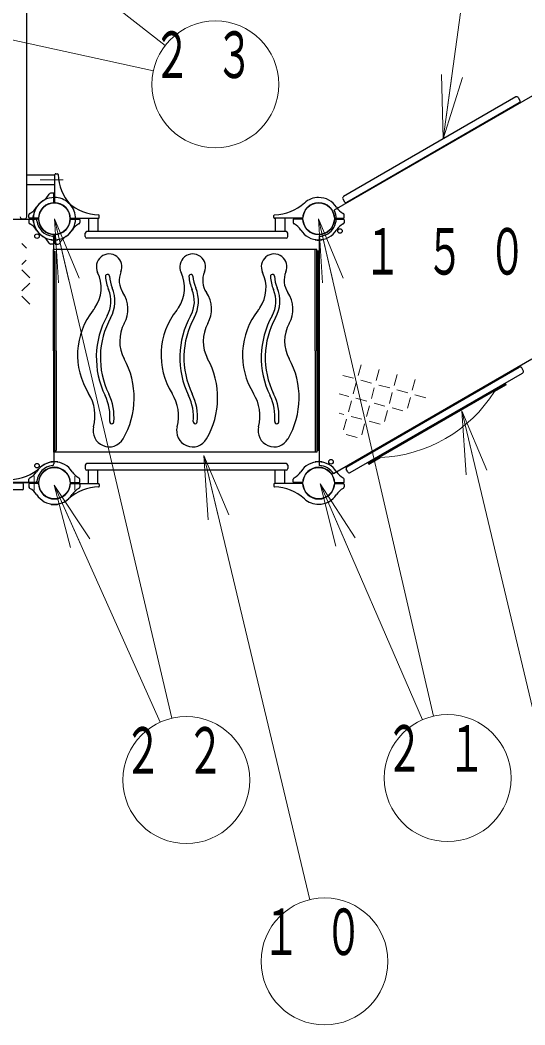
# Model space of a CAD drawing. Units: millimetres on the paper, scale 1:60. Extents: x -385 to 0, y -594 to 267.
# Drawn here: x -255.82 to -231.93, y 92.41 to 139.9 of the extents above; entities that cross this region are included whole.
import ezdxf

# ---------------------------------------------------------------- set-up
doc = ezdxf.new("R2010")
doc.units = ezdxf.units.MM
doc.linetypes.add('USER2', pattern=[6, 3, -1, 1, -1])
doc.layers.add('1_60', color=7, linetype='Continuous', lineweight=25)
doc.styles.add('ＭＳ ゴシック', font='')
doc.styles.get('ＭＳ ゴシック').set_extended_font_data('MS Gothic')

msp = doc.modelspace()

# ---------------------------------------------------------------- linework, layer by layer
at = {"layer": '1_60', "lineweight": 13}
for p, q in [((-274.94, 143.071), (-249.509, 137.505)), ((-254.395, 142.942), (-248.947, 138.705)), ((-235.797, 134.283), (-234.979, 140.246)), ((-235.797, 134.283), (-235.884, 137.323)), ((-235.797, 134.283), (-235.389, 137.255)), ((-234.894, 137.187), (-235.797, 134.283)), ((-253.992, 127.48), (-254.192, 130.515)), ((-254.192, 130.515), (-253.019, 127.709)), ((-254.192, 130.515), (-253.506, 127.595)), ((-254.192, 130.515), (-248.641, 106.899)), ((-241.504, 127.479), (-241.692, 130.515)), ((-241.692, 130.515), (-240.53, 127.704)), ((-241.692, 130.515), (-241.017, 127.592)), ((-241.692, 130.515), (-236.264, 106.997)), ((-255.513, 129.124), (-255.735, 129.347)), ((-255.735, 128.347), (-255.536, 128.546)), ((-255.36, 127.722), (-255.735, 128.097)), ((-255.735, 127.097), (-255.36, 127.472)), ((-255.36, 126.472), (-255.735, 126.847)), ((-239.686, 123.607), (-239.823, 123.095)), ((-240.552, 123.107), (-240.04, 122.97)), ((-238.832, 123.378), (-238.969, 122.866)), ((-237.978, 123.149), (-238.116, 122.637)), ((-239.915, 122.753), (-240.052, 122.241)), ((-239.698, 122.878), (-239.186, 122.741)), ((-238.844, 122.649), (-238.332, 122.512)), ((-237.125, 122.921), (-237.262, 122.408)), ((-240.728, 122.239), (-240.268, 122.116)), ((-239.061, 122.524), (-239.198, 122.012)), ((-238.207, 122.296), (-238.344, 121.783)), ((-237.991, 122.421), (-237.478, 122.283)), ((-237.353, 122.067), (-237.491, 121.554)), ((-237.137, 122.192), (-236.625, 122.054)), ((-240.143, 121.899), (-240.281, 121.387)), ((-239.927, 122.024), (-239.415, 121.887)), ((-239.29, 121.671), (-239.427, 121.158)), ((-239.073, 121.796), (-238.561, 121.658)), ((-240.728, 121.324), (-240.497, 121.262)), ((-240.156, 121.17), (-239.643, 121.033)), ((-238.436, 121.442), (-238.573, 120.929)), ((-238.219, 121.567), (-237.707, 121.429)), ((-234.708, 118.404), (-234.915, 121.438)), ((-234.915, 121.438), (-233.736, 118.634)), ((-234.915, 121.438), (-234.222, 118.519)), ((-234.915, 121.438), (-229.396, 98.179)), ((-240.372, 121.045), (-240.509, 120.533)), ((-239.518, 120.817), (-239.656, 120.304)), ((-239.302, 120.942), (-238.79, 120.804)), ((-240.384, 120.317), (-239.872, 120.179)), ((-246.917, 116.283), (-247.128, 119.317)), ((-247.128, 119.317), (-245.944, 116.516)), ((-247.128, 119.317), (-246.431, 116.399)), ((-247.128, 119.317), (-242.111, 98.325)), ((-253.432, 114.969), (-254.203, 117.911)), ((-254.203, 117.911), (-252.519, 115.378)), ((-254.203, 117.911), (-252.975, 115.173)), ((-254.203, 117.911), (-249.183, 106.716)), ((-240.881, 115.033), (-241.615, 117.985)), ((-241.615, 117.985), (-239.964, 115.431)), ((-241.615, 117.985), (-240.423, 115.232)), ((-241.615, 117.985), (-236.782, 106.827))]:
    msp.add_line(p, q, dxfattribs=at)
at = {"layer": '1_60', "color": 2}
for p, q in [((-255.5, 130.598), (-255.5, 142.932)), ((-254.167, 131.296), (-254.167, 132.606)), ((-254.132, 132.639), (-254.044, 132.635)), ((-254.251, 131.722), (-254.372, 131.718)), ((-254.217, 131.296), (-254.217, 131.689)), ((-255.399, 130.575), (-255.395, 130.696)), ((-252.068, 130.575), (-252.073, 130.663)), ((-243.816, 130.575), (-243.812, 130.663)), ((-240.485, 130.575), (-240.489, 130.696)), ((-255.733, 130.515), (-255.583, 130.515)), ((-255.399, 130.456), (-255.395, 130.325)), ((-254.973, 130.54), (-255.366, 130.54)), ((-254.973, 130.49), (-255.366, 130.49)), ((-253.411, 130.54), (-252.101, 130.54)), ((-253.411, 130.49), (-253.018, 130.49)), ((-252.985, 130.456), (-252.989, 130.335)), ((-242.473, 130.54), (-243.783, 130.54)), ((-242.899, 130.456), (-242.895, 130.335)), ((-242.473, 130.49), (-242.866, 130.49)), ((-240.911, 130.54), (-240.518, 130.54)), ((-240.911, 130.49), (-240.518, 130.49)), ((-240.485, 130.456), (-240.489, 130.325)), ((-254.217, 129.734), (-254.217, 129.341)), ((-254.167, 129.734), (-254.167, 129.341)), ((-254.251, 129.308), (-254.382, 129.312)), ((-254.132, 129.308), (-254.011, 129.312)), ((-254.973, 118.04), (-256.282, 118.04)), ((-255.399, 118.075), (-255.395, 118.206)), ((-255.399, 117.956), (-255.395, 117.834)), ((-255.399, 117.956), (-255.395, 117.834)), ((-254.973, 118.04), (-255.366, 118.04)), ((-254.973, 117.99), (-255.366, 117.99)), ((-254.973, 117.99), (-255.365, 117.99)), ((-253.411, 118.04), (-253.018, 118.04)), ((-253.411, 117.99), (-252.101, 117.99)), ((-253.41, 118.04), (-253.018, 118.04)), ((-253.41, 117.99), (-253.018, 117.99)), ((-252.984, 118.075), (-252.989, 118.196)), ((-252.985, 118.075), (-252.989, 118.196)), ((-252.984, 117.956), (-252.989, 117.825)), ((-252.068, 117.955), (-252.073, 117.868)), ((-243.816, 117.955), (-243.812, 117.868)), ((-242.473, 117.99), (-243.783, 117.99)), ((-242.899, 118.075), (-242.895, 118.196)), ((-242.473, 118.04), (-242.866, 118.04)), ((-240.911, 118.04), (-240.518, 118.04)), ((-240.911, 117.99), (-240.518, 117.99)), ((-240.485, 118.075), (-240.489, 118.206)), ((-240.485, 117.956), (-240.489, 117.834))]:
    msp.add_line(p, q, dxfattribs=at)
at = {"layer": '1_60', "color": 4}
for p, q in [((-231.576, 136.327), (-240.959, 130.91)), ((-264.192, 130.49), (-255.102, 130.49)), ((-241.667, 129.682), (-241.667, 118.848)), ((-254.217, 124.265), (-254.217, 129.605)), ((-254.217, 124.265), (-254.217, 118.925)), ((-231.601, 123.87), (-240.984, 118.453)), ((-264.192, 118.04), (-255.102, 118.04))]:
    msp.add_line(p, q, dxfattribs=at)
at = {"layer": '1_60'}
for p, q in [((-232.36, 136.268), (-240.515, 131.56)), ((-232.202, 135.994), (-240.357, 131.286)), ((-232.246, 136.238), (-232.171, 136.108)), ((-254.167, 132.575), (-255.5, 132.575)), ((-254.167, 132.122), (-255.5, 132.122)), ((-240.546, 131.446), (-240.471, 131.316)), ((-255.178, 130.682), (-255.18, 130.682)), ((-255.178, 130.348), (-255.18, 130.348)), ((-252.586, 130.54), (-252.586, 129.907)), ((-252.132, 130.54), (-252.132, 129.907)), ((-243.752, 130.54), (-243.752, 129.907)), ((-243.299, 130.54), (-243.299, 129.907)), ((-252.734, 129.674), (-252.734, 129.824)), ((-243.234, 129.907), (-252.651, 129.907)), ((-243.15, 129.674), (-243.15, 129.824)), ((-254.359, 129.529), (-254.359, 129.527)), ((-254.026, 129.529), (-254.026, 129.527)), ((-243.234, 129.59), (-252.651, 129.59)), ((-241.859, 129.529), (-241.859, 129.527)), ((-241.525, 129.529), (-241.525, 129.527)), ((-254.233, 124.265), (-254.233, 129.057)), ((-241.779, 129.057), (-254.233, 129.057)), ((-254.117, 129.057), (-254.192, 129.057)), ((-254.192, 124.265), (-254.192, 128.974)), ((-254.117, 124.265), (-254.117, 128.974)), ((-241.857, 124.265), (-241.857, 129.057)), ((-241.779, 124.265), (-241.779, 129.057)), ((-241.692, 128.974), (-241.767, 128.974)), ((-241.767, 124.265), (-241.767, 128.974)), ((-241.692, 124.265), (-241.692, 128.974)), ((-254.233, 124.265), (-254.233, 119.473)), ((-254.192, 124.265), (-254.192, 119.557)), ((-254.117, 124.265), (-254.117, 119.557)), ((-241.857, 124.265), (-241.857, 119.473)), ((-241.779, 124.265), (-241.779, 119.473)), ((-241.767, 124.265), (-241.767, 119.557)), ((-241.692, 124.265), (-241.692, 119.557)), ((-240.357, 118.786), (-232.202, 123.494)), ((-240.199, 118.512), (-232.043, 123.22)), ((-232.013, 123.334), (-232.088, 123.464)), ((-239.344, 118.947), (-232.848, 122.698)), ((-232.829, 122.664), (-233.378, 122.348)), ((-232.873, 122.741), (-232.848, 122.698)), ((-232.848, 122.698), (-232.829, 122.664)), ((-233.397, 122.381), (-233.375, 122.343)), ((-241.779, 119.473), (-254.233, 119.473)), ((-254.192, 119.557), (-254.117, 119.557)), ((-254.117, 119.473), (-254.192, 119.473)), ((-241.692, 119.557), (-241.767, 119.557)), ((-239.324, 118.914), (-238.776, 119.231)), ((-238.795, 119.264), (-238.773, 119.227)), ((-254.359, 119.001), (-254.359, 119.004)), ((-254.026, 119.001), (-254.026, 119.004)), ((-252.734, 118.857), (-252.734, 118.707)), ((-243.234, 118.94), (-252.651, 118.94)), ((-243.15, 118.857), (-243.15, 118.707)), ((-241.859, 119.001), (-241.859, 119.004)), ((-241.525, 119.001), (-241.525, 119.004)), ((-239.369, 118.991), (-239.324, 118.914)), ((-243.234, 118.623), (-252.651, 118.623)), ((-252.586, 117.99), (-252.586, 118.623)), ((-252.132, 117.99), (-252.132, 118.623)), ((-243.752, 117.99), (-243.752, 118.623)), ((-243.299, 117.99), (-243.299, 118.623)), ((-240.312, 118.542), (-240.387, 118.672)), ((-255.7, 118.015), (-272.684, 118.015)), ((-255.65, 117.748), (-255.65, 117.965)), ((-255.7, 117.698), (-272.684, 117.698)), ((-254.358, 117.029), (-254.358, 117.026)), ((-254.025, 117.029), (-254.025, 117.026))]:
    msp.add_line(p, q, dxfattribs=at)
at = {"layer": '1_60', "linetype": 'USER2', "lineweight": 13}
for p, q in [((-253.785, 132.348), (-254.871, 132.348)), ((-255.15, 117.683), (-255.15, 118.347)), ((-253.233, 117.683), (-253.233, 118.347))]:
    msp.add_line(p, q, dxfattribs=at)
at = {"layer": '1_60', "lineweight": 13}
for centre in [(-246.578, 136.863), (-247.955, 103.979), (-235.589, 104.074), (-241.414, 95.407)]:
    msp.add_circle(centre, 3, dxfattribs=at)
at = {"layer": '1_60'}
for centre, radius in [((-254.192, 130.515), 0.743), ((-254.192, 130.515), 0.743), ((-241.692, 130.515), 0.743), ((-255.017, 129.69), 0.108), ((-240.682, 129.932), 0.108), ((-255.017, 118.84), 0.108), ((-254.192, 118.015), 0.743), ((-241.692, 118.015), 0.743), ((-241.109, 119.025), 0.108)]:
    msp.add_circle(centre, radius, dxfattribs=at)
for centre, radius, start, end in [((-232.318, 136.196), 0.0833, 30, 120), ((-232.243, 136.066), 0.0833, 300, 30), ((-240.474, 131.488), 0.0833, 120, 210), ((-240.399, 131.358), 0.0833, 210, 300), ((-254.192, 130.515), 1.017, 171.3731, 180), ((-255.18, 130.665), 0.0167, 90, 171.3731), ((-254.192, 130.515), 1.017, 180, 188.6269), ((-255.18, 130.365), 0.0167, 188.6269, 270), ((-254.192, 130.515), 0.833, 186.7872, 263.2128), ((-252.651, 129.824), 0.0833, 90, 180), ((-252.651, 129.674), 0.0833, 180, 270), ((-243.234, 129.824), 0.0833, 360, 90), ((-243.234, 129.674), 0.0833, 270, 360), ((-254.342, 129.527), 0.0167, 180, 261.3731), ((-254.192, 130.515), 1.017, 261.3731, 270), ((-254.192, 130.515), 1.017, 270, 278.6269), ((-254.042, 129.527), 0.0167, 278.6269, 360), ((-241.842, 129.527), 0.0167, 180, 261.3731), ((-241.692, 130.515), 1.017, 261.3731, 270), ((-241.692, 130.515), 1.017, 270, 278.6269), ((-241.542, 129.527), 0.0167, 278.6269, 360), ((-251.602, 128.24), 0.608, 336.3171, 205.7294), ((-247.652, 128.24), 0.608, 336.3171, 205.7294), ((-243.799, 128.24), 0.608, 336.3171, 205.7294), ((-253.661, 127.248), 1.678, 325.5649, 25.7294), ((-251.684, 127.785), 0.0956, 4.0218, 184.0218), ((-249.878, 127.912), 1.905, 184.0218, 202.9471), ((-249.878, 127.912), 1.714, 184.0218, 202.9471), ((-250.131, 127.595), 0.998, 156.3171, 214.4313), ((-249.712, 127.248), 1.678, 325.5649, 25.7294), ((-247.734, 127.785), 0.0956, 4.0218, 184.0218), ((-245.929, 127.912), 1.905, 184.0218, 202.9471), ((-245.929, 127.912), 1.714, 184.0218, 202.9471), ((-246.181, 127.595), 0.998, 156.3171, 214.4313), ((-245.858, 127.248), 1.678, 325.5649, 25.7294), ((-243.881, 127.785), 0.0956, 4.0218, 184.0218), ((-242.075, 127.912), 1.905, 184.0218, 202.9471), ((-242.075, 127.912), 1.714, 184.0218, 202.9471), ((-242.328, 127.595), 0.998, 156.3171, 214.4313), ((-252.946, 126.613), 1.426, 330.9492, 22.9471), ((-252.946, 126.613), 1.617, 330.9492, 22.9471), ((-252.105, 126.242), 1.395, 330.8927, 34.4313), ((-248.997, 126.613), 1.426, 330.9492, 22.9471), ((-248.997, 126.613), 1.617, 330.9492, 22.9471), ((-248.155, 126.242), 1.395, 330.8927, 34.4313), ((-245.143, 126.613), 1.426, 330.9492, 22.9471), ((-245.143, 126.613), 1.617, 330.9492, 22.9471), ((-244.302, 126.242), 1.395, 330.8927, 34.4313), ((-253.887, 127.403), 1.952, 321.5643, 325.5649), ((-248.146, 123.947), 4.065, 150.9492, 206.1042), ((-249.938, 127.403), 1.952, 321.5643, 325.5649), ((-244.196, 123.947), 4.065, 150.9492, 206.1042), ((-246.084, 127.403), 1.952, 321.5643, 325.5649), ((-240.343, 123.947), 4.065, 150.9492, 206.1042), ((-248.146, 123.947), 3.874, 150.9492, 206.1042), ((-249.379, 124.724), 1.725, 150.8927, 208.6447), ((-244.196, 123.947), 3.874, 150.9492, 206.1042), ((-245.429, 124.724), 1.725, 150.8927, 208.6447), ((-240.343, 123.947), 3.874, 150.9492, 206.1042), ((-241.576, 124.724), 1.725, 150.8927, 208.6447), ((-254.278, 122.048), 3.858, 329.7706, 28.6447), ((-250.329, 122.048), 3.858, 329.7706, 28.6447), ((-246.475, 122.048), 3.858, 329.7706, 28.6447), ((-232.16, 123.422), 0.0833, 30, 120), ((-232.085, 123.292), 0.0833, 300, 30), ((-254.267, 121.188), 1.996, 345.2876, 32.0947), ((-253.846, 121.154), 2.282, 354.2979, 26.1042), ((-253.846, 121.154), 2.474, 354.2979, 26.1042), ((-250.318, 121.188), 1.996, 345.2876, 32.0947), ((-249.897, 121.154), 2.282, 354.2979, 26.1042), ((-249.897, 121.154), 2.474, 354.2979, 26.1042), ((-246.464, 121.188), 1.996, 345.2876, 32.0947), ((-246.043, 121.154), 2.282, 354.2979, 26.1042), ((-246.043, 121.154), 2.474, 354.2979, 26.1042), ((-251.602, 120.488), 0.76, 165.2876, 329.7706), ((-251.48, 120.917), 0.0956, 174.2979, 354.2979), ((-247.652, 120.488), 0.76, 165.2876, 329.7706), ((-247.53, 120.917), 0.0956, 174.2979, 354.2979), ((-243.799, 120.488), 0.76, 165.2876, 329.7706), ((-243.677, 120.917), 0.0956, 174.2979, 354.2979), ((-254.192, 118.015), 0.833, 96.7872, 173.2128), ((-254.342, 119.004), 0.0167, 98.6269, 180), ((-254.192, 118.015), 1.017, 90, 98.6269), ((-254.192, 118.015), 1.017, 81.3731, 90), ((-254.042, 119.004), 0.0167, 0, 81.3731), ((-252.651, 118.857), 0.0833, 90, 180), ((-243.234, 118.857), 0.0833, 0, 90), ((-241.842, 119.004), 0.0167, 98.6269, 180), ((-241.692, 118.015), 1.017, 90, 98.6269), ((-241.692, 118.015), 1.017, 81.3731, 90), ((-241.542, 119.004), 0.0167, 0, 81.3731), ((-240.315, 118.714), 0.0833, 120, 210), ((-252.651, 118.707), 0.0833, 180, 270), ((-243.234, 118.707), 0.0833, 270, 0), ((-240.24, 118.584), 0.0833, 210, 300), ((-255.7, 117.965), 0.05, 0, 90), ((-255.7, 117.748), 0.05, 270, 0), ((-254.342, 117.026), 0.0167, 180, 261.3731), ((-254.192, 118.015), 1.017, 261.3731, 270), ((-254.192, 118.015), 1.017, 270, 278.6269), ((-254.042, 117.026), 0.0167, 278.6269, 0)]:
    msp.add_arc(centre, radius, start, end, dxfattribs=at)
at = {"layer": '1_60', "color": 2}
for centre, radius, start, end in [((-254.133, 132.606), 0.0333, 87, 180), ((-254.046, 132.601), 0.0333, 1.0841, 87), ((-251.846, 132.643), 2.167, 181.0842, 222.2172), ((-255.183, 132.057), 0.833, 302.7272, 332.5412), ((-254.369, 131.635), 0.0833, 92, 152.5412), ((-254.25, 131.689), 0.0333, 0, 92), ((-254.192, 130.515), 1, 122.7272, 180), ((-254.192, 130.515), 1, 90, 147.2728), ((-254.192, 130.515), 0.75, 94.2707, 180), ((-254.192, 130.515), 0.75, 90, 175.7293), ((-254.25, 131.296), 0.0333, 274.2707, 0), ((-254.192, 130.515), 1, 47.7828, 90), ((-254.192, 130.515), 0.75, 4.2707, 90), ((-254.133, 131.296), 0.0333, 180, 265.7293), ((-254.192, 130.515), 0.75, 0, 85.7293), ((-252.064, 132.861), 2.167, 227.7828, 268.9158), ((-254.192, 130.515), 1, 0, 42.2172), ((-243.82, 132.861), 2.167, 271.0842, 312.2172), ((-241.692, 130.515), 0.75, 90, 175.7293), ((-241.692, 130.515), 1, 90, 132.2172), ((-241.692, 130.515), 1, 32.7272, 90), ((-241.692, 130.515), 0.75, 4.2707, 90), ((-255.312, 130.693), 0.0833, 117.4588, 178), ((-255.312, 130.693), 0.0833, 117.4588, 178), ((-255.735, 131.506), 0.833, 297.4588, 327.2728), ((-252.106, 130.661), 0.0333, 3, 88.9159), ((-243.778, 130.661), 0.0333, 91.0841, 177), ((-240.15, 131.506), 0.833, 212.7272, 242.5412), ((-240.572, 130.693), 0.0833, 2, 62.5412), ((-240.572, 130.693), 0.0833, 2, 62.5412), ((-255.733, 130.598), 0.0833, 180, 270), ((-255.583, 130.598), 0.0833, 270, 0), ((-255.366, 130.574), 0.0333, 178, 270), ((-255.366, 130.457), 0.0333, 90, 182), ((-255.312, 130.337), 0.0833, 182, 242.5412), ((-255.735, 129.524), 0.833, 32.7272, 62.5412), ((-254.192, 130.515), 1, 180, 237.2728), ((-254.973, 130.574), 0.0333, 270, 355.7293), ((-254.973, 130.457), 0.0333, 4.2707, 90), ((-254.192, 130.515), 0.75, 180, 265.7293), ((-254.192, 130.515), 0.75, 184.2707, 270), ((-254.192, 130.515), 0.75, 270, 355.7293), ((-254.192, 130.515), 0.75, 274.2707, 0), ((-254.192, 130.515), 1, 302.7272, 0), ((-253.411, 130.574), 0.0333, 184.2707, 270), ((-253.411, 130.457), 0.0333, 90, 175.7293), ((-252.65, 129.524), 0.833, 117.4588, 147.2728), ((-253.073, 130.337), 0.0833, 297.4588, 358), ((-253.018, 130.457), 0.0333, 358, 90), ((-252.101, 130.574), 0.0333, 270, 3), ((-243.783, 130.574), 0.0333, 177, 270), ((-242.866, 130.457), 0.0333, 90, 182), ((-242.812, 130.337), 0.0833, 182, 242.5412), ((-243.234, 129.524), 0.833, 32.7272, 62.5412), ((-242.473, 130.574), 0.0333, 270, 355.7293), ((-242.473, 130.457), 0.0333, 4.2707, 90), ((-241.692, 130.515), 0.75, 184.2707, 270), ((-241.692, 130.515), 0.75, 270, 355.7293), ((-240.911, 130.574), 0.0333, 184.2707, 270), ((-240.911, 130.457), 0.0333, 90, 175.7293), ((-240.15, 129.524), 0.833, 117.4588, 147.2728), ((-240.572, 130.337), 0.0833, 297.4588, 358), ((-240.518, 130.574), 0.0333, 270, 2), ((-240.518, 130.457), 0.0333, 358, 90), ((-254.192, 130.515), 1, 212.7272, 270), ((-255.183, 128.973), 0.833, 27.4588, 57.2728), ((-254.25, 129.734), 0.0333, 0, 85.7293), ((-254.192, 130.515), 1, 270, 327.2728), ((-254.133, 129.734), 0.0333, 94.2707, 180), ((-253.2, 128.973), 0.833, 122.7272, 152.5412), ((-241.692, 130.515), 1, 212.7272, 270), ((-241.692, 130.515), 1, 270, 327.2728), ((-254.369, 129.395), 0.0833, 207.4588, 268), ((-254.25, 129.341), 0.0333, 268, 0), ((-254.133, 129.341), 0.0333, 180, 272), ((-254.014, 129.395), 0.0833, 272, 332.5412), ((-254.014, 129.395), 0.0833, 272, 332.5412), ((-256.319, 120.36), 2.167, 271.0842, 312.2172), ((-254.192, 118.015), 1, 90, 147.2728), ((-254.192, 118.015), 0.75, 90, 175.7293), ((-254.192, 118.015), 0.75, 90, 175.7293), ((-254.192, 118.015), 1, 90, 132.2172), ((-254.192, 118.015), 1, 32.7272, 90), ((-254.192, 118.015), 1, 32.7272, 90), ((-254.192, 118.015), 0.75, 4.2707, 90), ((-254.192, 118.015), 0.75, 4.2707, 90), ((-241.692, 118.015), 1, 90, 147.2728), ((-241.692, 118.015), 0.75, 90, 175.7293), ((-241.692, 118.015), 1, 32.7272, 90), ((-241.692, 118.015), 0.75, 4.2707, 90), ((-255.312, 118.193), 0.0833, 117.4588, 178), ((-255.735, 119.006), 0.833, 297.4588, 327.2728), ((-252.65, 119.006), 0.833, 212.7272, 242.5412), ((-252.649, 119.006), 0.833, 212.7272, 242.5412), ((-253.073, 118.193), 0.0833, 2, 62.5412), ((-253.072, 118.193), 0.0833, 2, 62.5412), ((-253.072, 118.193), 0.0833, 2, 62.5412), ((-242.812, 118.193), 0.0833, 117.4588, 178), ((-243.234, 119.006), 0.833, 297.4588, 327.2728), ((-240.15, 119.006), 0.833, 212.7272, 242.5412), ((-240.572, 118.193), 0.0833, 2, 62.5412), ((-255.366, 118.073), 0.0333, 178, 270), ((-255.366, 117.957), 0.0333, 90, 182), ((-255.365, 117.957), 0.0333, 90, 182), ((-255.312, 117.837), 0.0833, 182, 242.5412), ((-255.312, 117.837), 0.0833, 182, 242.5412), ((-255.311, 117.837), 0.0833, 182, 242.5412), ((-254.973, 118.073), 0.0333, 270, 355.7293), ((-254.973, 118.073), 0.0333, 270, 355.7293), ((-254.973, 117.957), 0.0333, 4.2707, 90), ((-254.973, 117.957), 0.0333, 4.2707, 90), ((-254.192, 118.015), 0.75, 184.2707, 270), ((-254.192, 118.015), 0.75, 184.2707, 270), ((-254.192, 118.015), 0.75, 270, 355.7293), ((-254.192, 118.015), 0.75, 270, 355.7293), ((-252.064, 115.67), 2.167, 91.0841, 132.2172), ((-253.411, 118.073), 0.0333, 184.2707, 270), ((-253.411, 117.957), 0.0333, 90, 175.7293), ((-253.41, 118.073), 0.0333, 184.2707, 270), ((-253.41, 117.957), 0.0333, 90, 175.7293), ((-253.072, 117.837), 0.0833, 297.4588, 358), ((-253.018, 118.073), 0.0333, 270, 2), ((-253.018, 118.073), 0.0333, 270, 2), ((-253.018, 117.957), 0.0333, 358, 90), ((-252.106, 117.869), 0.0333, 271.0842, 357), ((-252.101, 117.957), 0.0333, 357, 90), ((-243.783, 117.957), 0.0333, 90, 183), ((-243.778, 117.869), 0.0333, 183, 268.9158), ((-243.82, 115.67), 2.167, 47.7828, 88.9159), ((-242.866, 118.073), 0.0333, 178, 270), ((-242.473, 118.073), 0.0333, 270, 355.7293), ((-242.473, 117.957), 0.0333, 4.2707, 90), ((-241.692, 118.015), 0.75, 184.2707, 270), ((-241.692, 118.015), 0.75, 270, 355.7293), ((-240.911, 118.073), 0.0333, 184.2707, 270), ((-240.911, 117.957), 0.0333, 90, 175.7293), ((-240.572, 117.837), 0.0833, 297.4588, 358), ((-240.572, 117.837), 0.0833, 297.4588, 358), ((-240.518, 118.073), 0.0333, 270, 2), ((-240.518, 117.957), 0.0333, 358, 90), ((-255.735, 117.024), 0.833, 32.7272, 62.5412), ((-255.734, 117.024), 0.833, 32.7272, 62.5412), ((-254.192, 118.015), 1, 212.7272, 270), ((-254.192, 118.015), 1, 212.7272, 270), ((-254.192, 118.015), 1, 270, 327.2728), ((-252.649, 117.024), 0.833, 117.4588, 147.2728), ((-241.692, 118.015), 1, 270, 327.2728), ((-240.15, 117.024), 0.833, 117.4588, 147.2728), ((-254.192, 118.015), 1, 270, 312.2172), ((-241.692, 118.015), 1, 227.7828, 270)]:
    msp.add_arc(centre, radius, start, end, dxfattribs=at)
at = {"layer": '1_60', "color": 4}
for centre, radius, start, end in [((-241.692, 130.515), 0.833, 271.7191, 28.2809), ((-255.102, 130.407), 0.0833, 6.7872, 90), ((-254.3, 129.605), 0.0833, 0, 83.2128), ((-254.3, 118.925), 0.0833, 276.7872, 0), ((-241.692, 118.015), 0.833, 31.7191, 88.2809), ((-255.102, 118.123), 0.0833, 270, 353.2128)]:
    msp.add_arc(centre, radius, start, end, dxfattribs=at)
at = {"layer": '1_60', "color": 131}
for centre in [(-249.68, 124.065), (-245.731, 124.065), (-241.877, 124.065)]:
    msp.add_arc(centre, 3.418, 141.5643, 212.0947, dxfattribs=at)
at = {"layer": '1_60', "lineweight": 13}
msp.add_arc((-239.043, 125.926), 6.705, 272.301, 327.699, dxfattribs=at)

# ---------------------------------------------------------------- texts
at = {"layer": '1_60', "char_height": 2.199, "style": 'ＭＳ ゴシック'}
for s, insert, attachment_point in [('\\T1.64;\\W0.6;２３', (-246.578, 139.363), 2), ('\\T1.64;\\W0.6;１５００', (-239.573, 128.953), 4), ('\\T1.64;\\W0.6;２２', (-247.955, 106.479), 2), ('\\T1.64;\\W0.6;２１', (-235.589, 106.574), 2), ('\\T1.64;\\W0.6;１０', (-241.414, 97.907), 2)]:
    msp.add_mtext(s, dxfattribs=dict(at, insert=insert, attachment_point=attachment_point))

doc.saveas('drawing.dxf')
